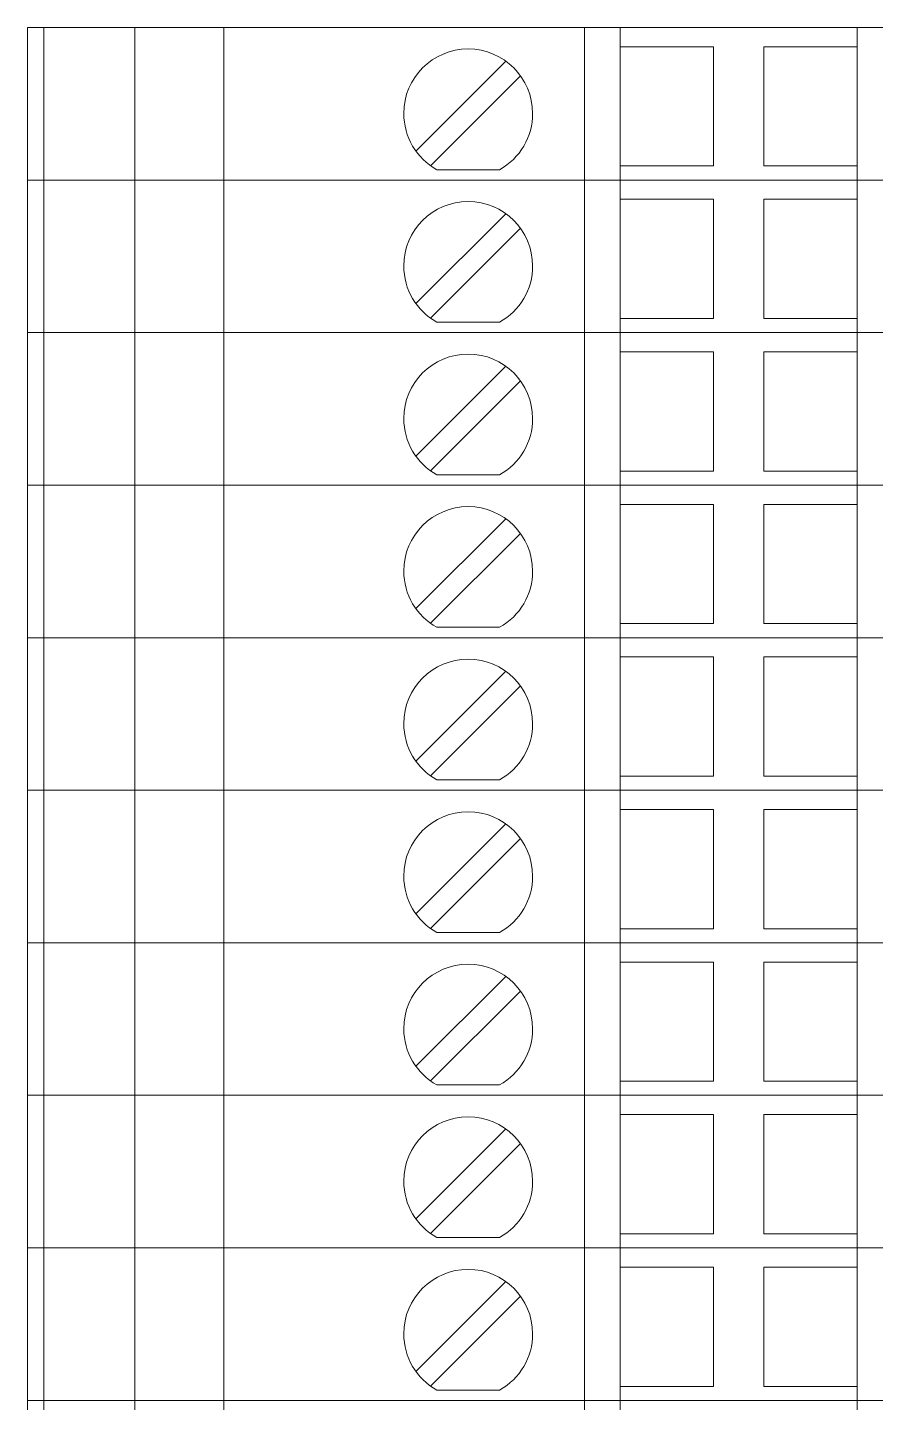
# Model space of a CAD drawing. Header units: millimetres. Extents: x 1880 to 4113, y 771 to 2990.
# Drawn here: x 3573.9 to 3602.53, y 1807.72 to 1854.14 of the extents above; entities that cross this region are included whole.
import ezdxf

# ---------------------------------------------------------------- set-up
doc = ezdxf.new("R2010")
doc.units = ezdxf.units.MM
doc.layers.add('000-PI-Oprema', color=30, linetype='Continuous', lineweight=5)

msp = doc.modelspace()

# ---------------------------------------------------------------- linework, layer by layer
at = {"layer": '000-PI-Oprema', "color": 0, "linetype": 'ByBlock', "lineweight": 0}
for p, q in [((3573.904, 1854.139), (3574.587, 1854.139)), ((3573.904, 1854.139), (3592.704, 1854.139)), ((3573.904, 1854.139), (3573.904, 1848.989)), ((3574.451, 1848.989), (3574.451, 1854.139)), ((3577.528, 1854.139), (3577.528, 1848.989)), ((3580.528, 1854.139), (3580.528, 1848.989)), ((3592.704, 1854.139), (3593.904, 1854.139)), ((3592.704, 1854.139), (3592.704, 1848.989)), ((3593.904, 1854.139), (3593.904, 1854.139)), ((3601.904, 1854.139), (3593.904, 1854.139)), ((3593.904, 1854.139), (3593.904, 1848.989)), ((3601.904, 1854.139), (3601.904, 1854.139)), ((3601.904, 1854.139), (3603.104, 1854.139)), ((3601.904, 1848.989), (3601.904, 1854.139)), ((3593.904, 1853.489), (3593.904, 1853.489)), ((3593.904, 1853.489), (3597.054, 1853.489)), ((3597.054, 1853.489), (3597.054, 1853.489)), ((3597.054, 1853.489), (3597.054, 1849.464)), ((3598.754, 1853.489), (3601.904, 1853.489)), ((3598.754, 1853.489), (3598.754, 1853.489)), ((3598.754, 1849.464), (3598.754, 1853.489)), ((3601.904, 1853.489), (3601.904, 1853.489)), ((3590.05, 1853.004), (3587.014, 1849.969)), ((3587.509, 1849.474), (3590.545, 1852.509)), ((3592.704, 1852.539), (3592.704, 1852.539)), ((3592.704, 1849.939), (3592.704, 1852.539)), ((3592.704, 1849.939), (3592.704, 1849.939)), ((3593.904, 1849.464), (3593.904, 1849.464)), ((3597.054, 1849.464), (3593.904, 1849.464)), ((3597.054, 1849.464), (3597.054, 1849.464)), ((3598.754, 1849.464), (3598.754, 1849.464)), ((3601.904, 1849.464), (3598.754, 1849.464)), ((3601.904, 1849.464), (3601.904, 1849.464)), ((3573.904, 1848.989), (3592.704, 1848.989)), ((3573.904, 1848.989), (3574.587, 1848.989)), ((3573.904, 1848.989), (3592.704, 1848.989)), ((3573.904, 1848.989), (3573.904, 1843.839)), ((3574.451, 1843.839), (3574.451, 1848.989)), ((3577.528, 1848.989), (3577.528, 1843.839)), ((3580.528, 1848.989), (3580.528, 1843.839)), ((3587.721, 1849.339), (3587.721, 1849.339)), ((3589.838, 1849.339), (3587.721, 1849.339)), ((3589.838, 1849.339), (3589.838, 1849.339)), ((3592.704, 1848.989), (3593.904, 1848.989)), ((3592.704, 1848.989), (3593.904, 1848.989)), ((3592.704, 1848.989), (3592.704, 1843.839)), ((3601.904, 1848.989), (3593.904, 1848.989)), ((3593.904, 1848.989), (3593.904, 1848.989)), ((3593.904, 1848.989), (3593.904, 1848.989)), ((3601.904, 1848.989), (3593.904, 1848.989)), ((3593.904, 1848.989), (3593.904, 1843.839)), ((3601.904, 1848.989), (3603.104, 1848.989)), ((3601.904, 1848.989), (3601.904, 1848.989)), ((3601.904, 1848.989), (3601.904, 1848.989)), ((3601.904, 1848.989), (3603.104, 1848.989)), ((3601.904, 1843.839), (3601.904, 1848.989)), ((3593.904, 1848.339), (3593.904, 1848.339)), ((3593.904, 1848.339), (3597.054, 1848.339)), ((3597.054, 1848.339), (3597.054, 1848.339)), ((3597.054, 1848.339), (3597.054, 1844.314)), ((3598.754, 1848.339), (3601.904, 1848.339)), ((3598.754, 1848.339), (3598.754, 1848.339)), ((3598.754, 1844.314), (3598.754, 1848.339)), ((3601.904, 1848.339), (3601.904, 1848.339)), ((3590.05, 1847.854), (3587.014, 1844.819)), ((3587.509, 1844.324), (3590.545, 1847.359)), ((3592.704, 1847.389), (3592.704, 1847.389)), ((3592.704, 1844.789), (3592.704, 1847.389)), ((3592.704, 1844.789), (3592.704, 1844.789)), ((3593.904, 1844.314), (3593.904, 1844.314)), ((3597.054, 1844.314), (3593.904, 1844.314)), ((3597.054, 1844.314), (3597.054, 1844.314)), ((3598.754, 1844.314), (3598.754, 1844.314)), ((3601.904, 1844.314), (3598.754, 1844.314)), ((3601.904, 1844.314), (3601.904, 1844.314)), ((3573.904, 1843.839), (3592.704, 1843.839)), ((3573.904, 1843.839), (3574.587, 1843.839)), ((3573.904, 1843.839), (3592.704, 1843.839)), ((3573.904, 1843.839), (3573.904, 1838.689)), ((3574.451, 1838.689), (3574.451, 1843.839)), ((3577.528, 1843.839), (3577.528, 1838.689)), ((3580.528, 1843.839), (3580.528, 1838.689)), ((3587.721, 1844.189), (3587.721, 1844.189)), ((3589.838, 1844.189), (3587.721, 1844.189)), ((3589.838, 1844.189), (3589.838, 1844.189)), ((3592.704, 1843.839), (3593.904, 1843.839)), ((3592.704, 1843.839), (3593.904, 1843.839)), ((3592.704, 1843.839), (3592.704, 1838.689)), ((3601.904, 1843.839), (3593.904, 1843.839)), ((3593.904, 1843.839), (3593.904, 1843.839)), ((3593.904, 1843.839), (3593.904, 1843.839)), ((3601.904, 1843.839), (3593.904, 1843.839)), ((3593.904, 1843.839), (3593.904, 1838.689)), ((3601.904, 1843.839), (3603.104, 1843.839)), ((3601.904, 1843.839), (3601.904, 1843.839)), ((3601.904, 1843.839), (3601.904, 1843.839)), ((3601.904, 1843.839), (3603.104, 1843.839)), ((3601.904, 1838.689), (3601.904, 1843.839)), ((3593.904, 1843.189), (3593.904, 1843.189)), ((3593.904, 1843.189), (3597.054, 1843.189)), ((3597.054, 1843.189), (3597.054, 1843.189)), ((3597.054, 1843.189), (3597.054, 1839.164)), ((3598.754, 1843.189), (3601.904, 1843.189)), ((3598.754, 1843.189), (3598.754, 1843.189)), ((3598.754, 1839.164), (3598.754, 1843.189)), ((3601.904, 1843.189), (3601.904, 1843.189)), ((3590.05, 1842.704), (3587.014, 1839.669)), ((3587.509, 1839.174), (3590.545, 1842.209)), ((3592.704, 1842.239), (3592.704, 1842.239)), ((3592.704, 1839.639), (3592.704, 1842.239)), ((3592.704, 1839.639), (3592.704, 1839.639)), ((3593.904, 1839.164), (3593.904, 1839.164)), ((3597.054, 1839.164), (3593.904, 1839.164)), ((3597.054, 1839.164), (3597.054, 1839.164)), ((3598.754, 1839.164), (3598.754, 1839.164)), ((3601.904, 1839.164), (3598.754, 1839.164)), ((3601.904, 1839.164), (3601.904, 1839.164)), ((3587.721, 1839.039), (3587.721, 1839.039)), ((3589.838, 1839.039), (3587.721, 1839.039)), ((3589.838, 1839.039), (3589.838, 1839.039)), ((3573.904, 1838.689), (3592.704, 1838.689)), ((3573.904, 1838.689), (3574.587, 1838.689)), ((3573.904, 1838.689), (3592.704, 1838.689)), ((3573.904, 1838.689), (3573.904, 1833.539)), ((3574.451, 1833.539), (3574.451, 1838.689)), ((3577.528, 1838.689), (3577.528, 1833.539)), ((3580.528, 1838.689), (3580.528, 1833.539)), ((3592.704, 1838.689), (3593.904, 1838.689)), ((3592.704, 1838.689), (3593.904, 1838.689)), ((3592.704, 1838.689), (3592.704, 1833.539)), ((3601.904, 1838.689), (3593.904, 1838.689)), ((3593.904, 1838.689), (3593.904, 1838.689)), ((3593.904, 1838.689), (3593.904, 1838.689)), ((3601.904, 1838.689), (3593.904, 1838.689)), ((3593.904, 1838.689), (3593.904, 1833.539)), ((3601.904, 1838.689), (3603.104, 1838.689)), ((3601.904, 1838.689), (3601.904, 1838.689)), ((3601.904, 1838.689), (3601.904, 1838.689)), ((3601.904, 1838.689), (3603.104, 1838.689)), ((3601.904, 1833.539), (3601.904, 1838.689)), ((3593.904, 1838.039), (3593.904, 1838.039)), ((3593.904, 1838.039), (3597.054, 1838.039)), ((3597.054, 1838.039), (3597.054, 1838.039)), ((3597.054, 1838.039), (3597.054, 1834.014)), ((3598.754, 1838.039), (3601.904, 1838.039)), ((3598.754, 1838.039), (3598.754, 1838.039)), ((3598.754, 1834.014), (3598.754, 1838.039)), ((3601.904, 1838.039), (3601.904, 1838.039)), ((3590.05, 1837.554), (3587.014, 1834.519)), ((3587.509, 1834.024), (3590.545, 1837.059)), ((3592.704, 1837.089), (3592.704, 1837.089)), ((3592.704, 1834.489), (3592.704, 1837.089)), ((3592.704, 1834.489), (3592.704, 1834.489)), ((3587.721, 1833.889), (3587.721, 1833.889)), ((3589.838, 1833.889), (3587.721, 1833.889)), ((3589.838, 1833.889), (3589.838, 1833.889)), ((3593.904, 1834.014), (3593.904, 1834.014)), ((3597.054, 1834.014), (3593.904, 1834.014)), ((3597.054, 1834.014), (3597.054, 1834.014)), ((3598.754, 1834.014), (3598.754, 1834.014)), ((3601.904, 1834.014), (3598.754, 1834.014)), ((3601.904, 1834.014), (3601.904, 1834.014)), ((3573.904, 1833.539), (3592.704, 1833.539)), ((3573.904, 1833.539), (3574.587, 1833.539)), ((3573.904, 1833.539), (3592.704, 1833.539)), ((3573.904, 1833.539), (3573.904, 1828.389)), ((3574.451, 1828.389), (3574.451, 1833.539)), ((3577.528, 1833.539), (3577.528, 1828.389)), ((3580.528, 1833.539), (3580.528, 1828.389)), ((3592.704, 1833.539), (3593.904, 1833.539)), ((3592.704, 1833.539), (3593.904, 1833.539)), ((3592.704, 1833.539), (3592.704, 1828.389)), ((3601.904, 1833.539), (3593.904, 1833.539)), ((3593.904, 1833.539), (3593.904, 1833.539)), ((3593.904, 1833.539), (3593.904, 1833.539)), ((3601.904, 1833.539), (3593.904, 1833.539)), ((3593.904, 1833.539), (3593.904, 1828.389)), ((3601.904, 1833.539), (3603.104, 1833.539)), ((3601.904, 1833.539), (3601.904, 1833.539)), ((3601.904, 1833.539), (3601.904, 1833.539)), ((3601.904, 1833.539), (3603.104, 1833.539)), ((3601.904, 1828.389), (3601.904, 1833.539)), ((3593.904, 1832.889), (3593.904, 1832.889)), ((3593.904, 1832.889), (3597.054, 1832.889)), ((3597.054, 1832.889), (3597.054, 1832.889)), ((3597.054, 1832.889), (3597.054, 1828.864)), ((3598.754, 1832.889), (3601.904, 1832.889)), ((3598.754, 1832.889), (3598.754, 1832.889)), ((3598.754, 1828.864), (3598.754, 1832.889)), ((3601.904, 1832.889), (3601.904, 1832.889)), ((3590.05, 1832.404), (3587.014, 1829.369)), ((3587.509, 1828.874), (3590.545, 1831.909)), ((3592.704, 1831.939), (3592.704, 1831.939)), ((3592.704, 1829.339), (3592.704, 1831.939)), ((3592.704, 1829.339), (3592.704, 1829.339)), ((3587.721, 1828.739), (3587.721, 1828.739)), ((3589.838, 1828.739), (3587.721, 1828.739)), ((3589.838, 1828.739), (3589.838, 1828.739)), ((3593.904, 1828.864), (3593.904, 1828.864)), ((3597.054, 1828.864), (3593.904, 1828.864)), ((3597.054, 1828.864), (3597.054, 1828.864)), ((3598.754, 1828.864), (3598.754, 1828.864)), ((3601.904, 1828.864), (3598.754, 1828.864)), ((3601.904, 1828.864), (3601.904, 1828.864)), ((3573.904, 1828.389), (3592.704, 1828.389)), ((3573.904, 1828.389), (3574.587, 1828.389)), ((3573.904, 1828.389), (3592.704, 1828.389)), ((3573.904, 1828.389), (3573.904, 1823.239)), ((3574.451, 1823.239), (3574.451, 1828.389)), ((3577.528, 1828.389), (3577.528, 1823.239)), ((3580.528, 1828.389), (3580.528, 1823.239)), ((3592.704, 1828.389), (3593.904, 1828.389)), ((3592.704, 1828.389), (3593.904, 1828.389)), ((3592.704, 1828.389), (3592.704, 1823.239)), ((3601.904, 1828.389), (3593.904, 1828.389)), ((3593.904, 1828.389), (3593.904, 1828.389)), ((3593.904, 1828.389), (3593.904, 1828.389)), ((3601.904, 1828.389), (3593.904, 1828.389)), ((3593.904, 1828.389), (3593.904, 1823.239)), ((3601.904, 1828.389), (3603.104, 1828.389)), ((3601.904, 1828.389), (3601.904, 1828.389)), ((3601.904, 1828.389), (3601.904, 1828.389)), ((3601.904, 1828.389), (3603.104, 1828.389)), ((3601.904, 1823.239), (3601.904, 1828.389)), ((3593.904, 1827.739), (3593.904, 1827.739)), ((3593.904, 1827.739), (3597.054, 1827.739)), ((3597.054, 1827.739), (3597.054, 1827.739)), ((3597.054, 1827.739), (3597.054, 1823.714)), ((3598.754, 1827.739), (3601.904, 1827.739)), ((3598.754, 1827.739), (3598.754, 1827.739)), ((3598.754, 1823.714), (3598.754, 1827.739)), ((3601.904, 1827.739), (3601.904, 1827.739)), ((3590.05, 1827.254), (3587.014, 1824.219)), ((3587.509, 1823.724), (3590.545, 1826.759)), ((3592.704, 1826.789), (3592.704, 1826.789)), ((3592.704, 1824.189), (3592.704, 1826.789)), ((3592.704, 1824.189), (3592.704, 1824.189)), ((3587.721, 1823.589), (3587.721, 1823.589)), ((3589.838, 1823.589), (3587.721, 1823.589)), ((3589.838, 1823.589), (3589.838, 1823.589)), ((3593.904, 1823.714), (3593.904, 1823.714)), ((3597.054, 1823.714), (3593.904, 1823.714)), ((3597.054, 1823.714), (3597.054, 1823.714)), ((3598.754, 1823.714), (3598.754, 1823.714)), ((3601.904, 1823.714), (3598.754, 1823.714)), ((3601.904, 1823.714), (3601.904, 1823.714)), ((3573.904, 1823.239), (3592.704, 1823.239)), ((3573.904, 1823.239), (3574.587, 1823.239)), ((3573.904, 1823.239), (3592.704, 1823.239)), ((3573.904, 1823.239), (3573.904, 1818.089)), ((3574.451, 1818.089), (3574.451, 1823.239)), ((3577.528, 1823.239), (3577.528, 1818.089)), ((3580.528, 1823.239), (3580.528, 1818.089)), ((3592.704, 1823.239), (3593.904, 1823.239)), ((3592.704, 1823.239), (3593.904, 1823.239)), ((3592.704, 1823.239), (3592.704, 1818.089)), ((3601.904, 1823.239), (3593.904, 1823.239)), ((3593.904, 1823.239), (3593.904, 1823.239)), ((3593.904, 1823.239), (3593.904, 1823.239)), ((3601.904, 1823.239), (3593.904, 1823.239)), ((3593.904, 1823.239), (3593.904, 1818.089)), ((3601.904, 1823.239), (3603.104, 1823.239)), ((3601.904, 1823.239), (3601.904, 1823.239)), ((3601.904, 1823.239), (3601.904, 1823.239)), ((3601.904, 1823.239), (3603.104, 1823.239)), ((3601.904, 1818.089), (3601.904, 1823.239)), ((3593.904, 1822.589), (3593.904, 1822.589)), ((3593.904, 1822.589), (3597.054, 1822.589)), ((3597.054, 1822.589), (3597.054, 1822.589)), ((3597.054, 1822.589), (3597.054, 1818.564)), ((3598.754, 1822.589), (3601.904, 1822.589)), ((3598.754, 1822.589), (3598.754, 1822.589)), ((3598.754, 1818.564), (3598.754, 1822.589)), ((3601.904, 1822.589), (3601.904, 1822.589)), ((3590.05, 1822.104), (3587.014, 1819.069)), ((3587.509, 1818.574), (3590.545, 1821.609)), ((3592.704, 1821.639), (3592.704, 1821.639)), ((3592.704, 1819.039), (3592.704, 1821.639)), ((3592.704, 1819.039), (3592.704, 1819.039)), ((3587.721, 1818.439), (3587.721, 1818.439)), ((3589.838, 1818.439), (3587.721, 1818.439)), ((3589.838, 1818.439), (3589.838, 1818.439)), ((3593.904, 1818.564), (3593.904, 1818.564)), ((3597.054, 1818.564), (3593.904, 1818.564)), ((3597.054, 1818.564), (3597.054, 1818.564)), ((3598.754, 1818.564), (3598.754, 1818.564)), ((3601.904, 1818.564), (3598.754, 1818.564)), ((3601.904, 1818.564), (3601.904, 1818.564)), ((3573.904, 1818.089), (3592.704, 1818.089)), ((3573.904, 1818.089), (3574.587, 1818.089)), ((3573.904, 1818.089), (3592.704, 1818.089)), ((3573.904, 1818.089), (3573.904, 1812.939)), ((3574.451, 1812.939), (3574.451, 1818.089)), ((3577.528, 1818.089), (3577.528, 1812.939)), ((3580.528, 1818.089), (3580.528, 1812.939)), ((3592.704, 1818.089), (3593.904, 1818.089)), ((3592.704, 1818.089), (3593.904, 1818.089)), ((3592.704, 1818.089), (3592.704, 1812.939)), ((3601.904, 1818.089), (3593.904, 1818.089)), ((3593.904, 1818.089), (3593.904, 1818.089)), ((3593.904, 1818.089), (3593.904, 1818.089)), ((3601.904, 1818.089), (3593.904, 1818.089)), ((3593.904, 1818.089), (3593.904, 1812.939)), ((3601.904, 1818.089), (3603.104, 1818.089)), ((3601.904, 1818.089), (3601.904, 1818.089)), ((3601.904, 1818.089), (3601.904, 1818.089)), ((3601.904, 1818.089), (3603.104, 1818.089)), ((3601.904, 1812.939), (3601.904, 1818.089)), ((3593.904, 1817.439), (3593.904, 1817.439)), ((3593.904, 1817.439), (3597.054, 1817.439)), ((3597.054, 1817.439), (3597.054, 1817.439)), ((3597.054, 1817.439), (3597.054, 1813.414)), ((3598.754, 1817.439), (3601.904, 1817.439)), ((3598.754, 1817.439), (3598.754, 1817.439)), ((3598.754, 1813.414), (3598.754, 1817.439)), ((3601.904, 1817.439), (3601.904, 1817.439)), ((3590.05, 1816.954), (3587.014, 1813.919)), ((3587.509, 1813.424), (3590.545, 1816.459)), ((3592.704, 1816.489), (3592.704, 1816.489)), ((3592.704, 1813.889), (3592.704, 1816.489)), ((3592.704, 1813.889), (3592.704, 1813.889)), ((3587.721, 1813.289), (3587.721, 1813.289)), ((3589.838, 1813.289), (3587.721, 1813.289)), ((3589.838, 1813.289), (3589.838, 1813.289)), ((3593.904, 1813.414), (3593.904, 1813.414)), ((3597.054, 1813.414), (3593.904, 1813.414)), ((3597.054, 1813.414), (3597.054, 1813.414)), ((3598.754, 1813.414), (3598.754, 1813.414)), ((3601.904, 1813.414), (3598.754, 1813.414)), ((3601.904, 1813.414), (3601.904, 1813.414)), ((3573.904, 1812.939), (3592.704, 1812.939)), ((3573.904, 1812.939), (3574.587, 1812.939)), ((3573.904, 1812.939), (3592.704, 1812.939)), ((3573.904, 1812.939), (3573.904, 1807.789)), ((3574.451, 1807.789), (3574.451, 1812.939)), ((3577.528, 1812.939), (3577.528, 1807.789)), ((3580.528, 1812.939), (3580.528, 1807.789)), ((3592.704, 1812.939), (3593.904, 1812.939)), ((3592.704, 1812.939), (3593.904, 1812.939)), ((3592.704, 1812.939), (3592.704, 1807.789)), ((3601.904, 1812.939), (3593.904, 1812.939)), ((3593.904, 1812.939), (3593.904, 1812.939)), ((3593.904, 1812.939), (3593.904, 1812.939)), ((3601.904, 1812.939), (3593.904, 1812.939)), ((3593.904, 1812.939), (3593.904, 1807.789)), ((3601.904, 1812.939), (3603.104, 1812.939)), ((3601.904, 1812.939), (3601.904, 1812.939)), ((3601.904, 1812.939), (3601.904, 1812.939)), ((3601.904, 1812.939), (3603.104, 1812.939)), ((3601.904, 1807.789), (3601.904, 1812.939)), ((3593.904, 1812.289), (3593.904, 1812.289)), ((3593.904, 1812.289), (3597.054, 1812.289)), ((3597.054, 1812.289), (3597.054, 1812.289)), ((3597.054, 1812.289), (3597.054, 1808.264)), ((3598.754, 1812.289), (3601.904, 1812.289)), ((3598.754, 1812.289), (3598.754, 1812.289)), ((3598.754, 1808.264), (3598.754, 1812.289)), ((3601.904, 1812.289), (3601.904, 1812.289)), ((3590.05, 1811.804), (3587.014, 1808.769)), ((3587.509, 1808.274), (3590.545, 1811.309)), ((3592.704, 1811.339), (3592.704, 1811.339)), ((3592.704, 1808.739), (3592.704, 1811.339)), ((3592.704, 1808.739), (3592.704, 1808.739)), ((3587.721, 1808.139), (3587.721, 1808.139)), ((3589.838, 1808.139), (3587.721, 1808.139)), ((3589.838, 1808.139), (3589.838, 1808.139)), ((3593.904, 1808.264), (3593.904, 1808.264)), ((3597.054, 1808.264), (3593.904, 1808.264)), ((3597.054, 1808.264), (3597.054, 1808.264)), ((3598.754, 1808.264), (3598.754, 1808.264)), ((3601.904, 1808.264), (3598.754, 1808.264)), ((3601.904, 1808.264), (3601.904, 1808.264)), ((3573.904, 1807.789), (3592.704, 1807.789)), ((3573.904, 1807.789), (3574.587, 1807.789)), ((3573.904, 1807.789), (3592.704, 1807.789)), ((3573.904, 1807.789), (3573.904, 1802.639)), ((3574.451, 1802.639), (3574.451, 1807.789)), ((3577.528, 1807.789), (3577.528, 1802.639)), ((3580.528, 1807.789), (3580.528, 1802.639)), ((3592.704, 1807.789), (3593.904, 1807.789)), ((3592.704, 1807.789), (3593.904, 1807.789)), ((3592.704, 1807.789), (3592.704, 1802.639)), ((3601.904, 1807.789), (3593.904, 1807.789)), ((3593.904, 1807.789), (3593.904, 1807.789)), ((3593.904, 1807.789), (3593.904, 1807.789)), ((3601.904, 1807.789), (3593.904, 1807.789)), ((3593.904, 1807.789), (3593.904, 1802.639)), ((3601.904, 1807.789), (3603.104, 1807.789)), ((3601.904, 1807.789), (3601.904, 1807.789)), ((3601.904, 1807.789), (3601.904, 1807.789)), ((3601.904, 1807.789), (3603.104, 1807.789)), ((3601.904, 1802.639), (3601.904, 1807.789))]:
    msp.add_line(p, q, dxfattribs=at)
for centre, start, end in [((3588.779, 1851.239), 360, 180), ((3588.779, 1851.239), 180, 240.8754), ((3588.779, 1851.239), 299.1246, 360), ((3588.779, 1846.089), 360, 180), ((3588.779, 1846.089), 180, 240.8754), ((3588.779, 1846.089), 299.1246, 360), ((3588.779, 1840.939), 360, 180), ((3588.779, 1840.939), 180, 240.8754), ((3588.779, 1840.939), 299.1246, 360), ((3588.779, 1835.789), 360, 180), ((3588.779, 1835.789), 180, 240.8754), ((3588.779, 1835.789), 299.1246, 360), ((3588.779, 1830.639), 360, 180), ((3588.779, 1830.639), 180, 240.8754), ((3588.779, 1830.639), 299.1246, 360), ((3588.779, 1825.489), 360, 180), ((3588.779, 1825.489), 180, 240.8754), ((3588.779, 1825.489), 299.1246, 360), ((3588.779, 1820.339), 360, 180), ((3588.779, 1820.339), 180, 240.8754), ((3588.779, 1820.339), 299.1246, 360), ((3588.779, 1815.189), 360, 180), ((3588.779, 1815.189), 180, 240.8754), ((3588.779, 1815.189), 299.1246, 360), ((3588.779, 1810.039), 360, 180), ((3588.779, 1810.039), 180, 240.8754), ((3588.779, 1810.039), 299.1246, 360)]:
    msp.add_arc(centre, 2.175, start, end, dxfattribs=at)

doc.saveas('drawing.dxf')
